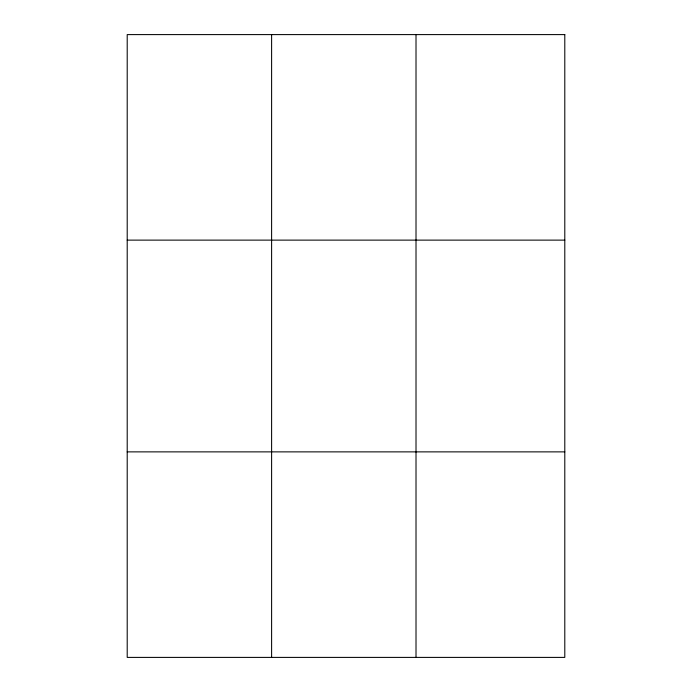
<?xml version="1.0" encoding="UTF-8"?>
<svg xmlns="http://www.w3.org/2000/svg" width="692" height="692" viewBox="0 0 692 692"><rect width="100%" height="100%" fill="white"/><g stroke="black" fill="none" stroke-linecap="round" stroke-linejoin="round"><path stroke-width="1.04" d="M271.61 34.6L271.61 657.4M416.013 34.6L416.013 657.4M127.207 240.124L564.793 240.124M127.207 451.876L564.793 451.876M564.793 34.6L564.793 657.4L127.207 657.4L127.207 34.6L564.793 34.6"/></g></svg>
